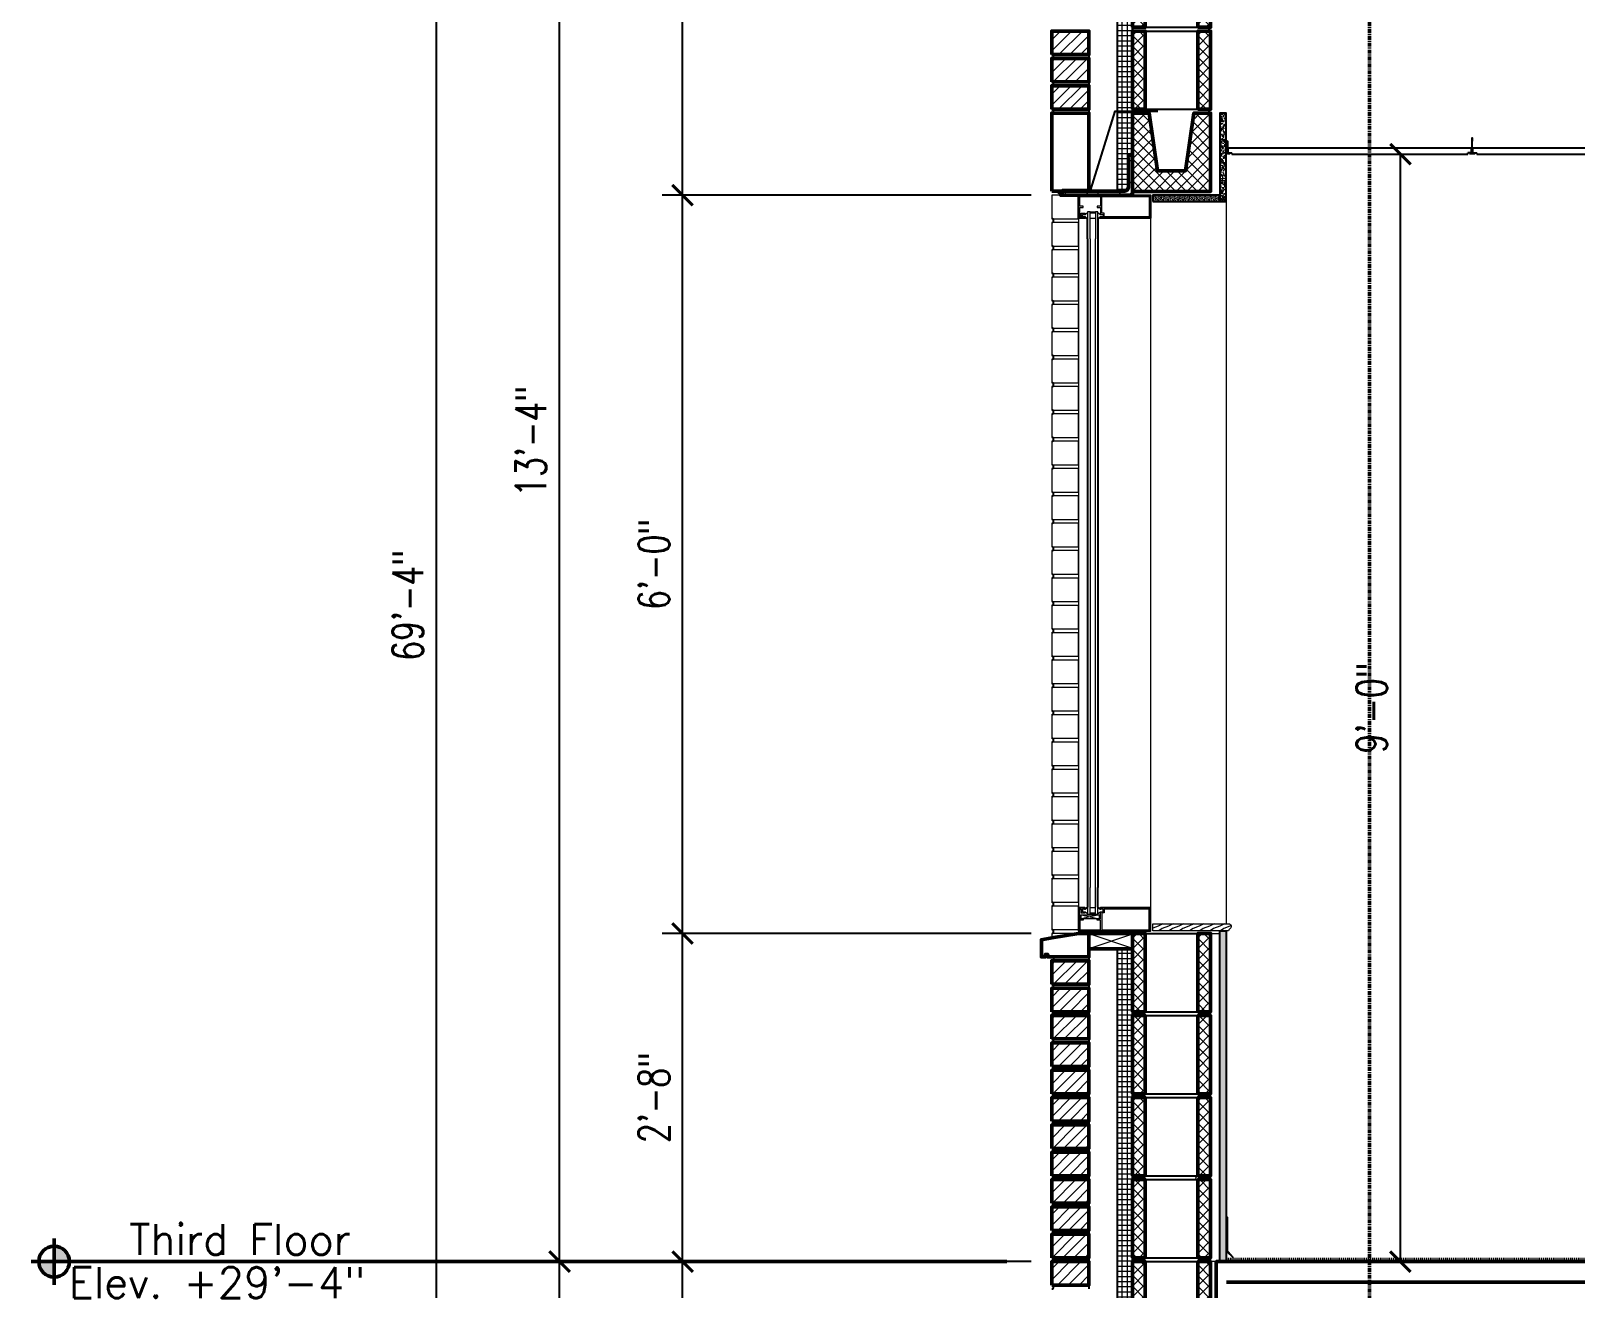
# Model space of a CAD drawing. Header units: inches. Extents: x 3850 to 5846, y -3 to 909.
# Drawn here: x 3861.6 to 4013.1, y 406.3 to 529 of the extents above; entities that cross this region are included whole.
import ezdxf

# ---------------------------------------------------------------- set-up
doc = ezdxf.new("R2010")
doc.units = ezdxf.units.IN
doc.header["$LTSCALE"] = 0.5
doc.header["$MEASUREMENT"] = 0
doc.linetypes.add('CENTER2', pattern=[1.125, 0.75, -0.125, 0.125, -0.125])
doc.linetypes.add('HIDDEN', pattern=[0.375, 0.25, -0.125])
doc.layers.get('0').update_dxf_attribs({"lineweight": 18})
doc.layers.get('Defpoints').update_dxf_attribs({"color": 140, "lineweight": 18})
for name, color, linetype, lineweight in [('A-Anno-Dims', 211, 'Continuous', 18), ('A-Detl-Fine', 90, 'Continuous', 18), ('A-Detl-Medm', 31, 'Continuous', 25), ('A-Detl-Patt', 190, 'Continuous', 18), ('A-Detl-Thin', 150, 'Continuous', 18), ('A-Detl-Wide', 213, 'Continuous', 50)]:
    doc.layers.add(name, color=color, linetype=linetype, lineweight=lineweight)
doc.styles.add('Arch-Dim', font='romans.shx', dxfattribs={"width": 0.75})
doc.styles.add('RomanS', font='romans.shx')
doc.dimstyles.new('Aec-Arch-I-96', dxfattribs={"dimscale": 96, "dimtxt": 0.09375, "dimasz": 0.0625, "dimexe": 0.0625, "dimexo": 0.0625, "dimgap": 0.03125, "dimtad": 1, "dimdec": 4, "dimzin": 3, "dimdsep": 46, "dimlunit": 4, "dimtxsty": 'Arch-Dim', "dimblk": 'ARCHTICK', "dimcen": 0.09375, "dimazin": 2, "dimtfac": 0.75, "dimtdec": 4, "dimtix": 1, "dimtmove": 2, "dimatfit": 2, "dimfxl": 1, "dimtolj": 1, "dimtzin": 0, "dimarcsym": 0})
pattern_1 = [(45, (0, 0.375), (-0.53033, 0.53033), []), (135, (0, 0.375), (-0.53033, -0.53033), [])]

# ---------------------------------------------------------------- blocks, each defined once
blk = doc.blocks.new('*U4')
at = {"layer": 'A-Detl-Patt'}
h = blk.add_hatch(dxfattribs=at)
h.set_pattern_fill('ANSI31', color=256, scale=6, style=0)
h.set_pattern_definition([(45, (0, 0.375), (-0.53033, 0.53033), [])])
h.paths.add_polyline_path([(0, 0.375), (3.625, 0.375), (3.625, 2.6667), (0, 2.6667)])
at = {"color": 0, "linetype": 'ByBlock'}
blk.add_lwpolyline([(0, 0.375), (3.625, 0.375), (3.625, 2.6667), (0, 2.6667)], close=True, dxfattribs=at)
at = {"layer": 'A-Detl-Medm'}
blk.add_line((3.625, 0.375), (3.625, 0), dxfattribs=at)
blk.add_arc((0, 0.1875), 0.1875, 270, 90, dxfattribs=at)
blk = doc.blocks.new('*U5')
at = {"layer": 'A-Detl-Patt'}
h = blk.add_hatch(dxfattribs=at)
h.set_pattern_fill('ANSI37', color=256, scale=6, style=0)
h.set_pattern_definition(pattern_1)
h.paths.add_polyline_path([(0, 0.375), (1.25, 0.375), (1.25, 8), (0, 8)])
h = blk.add_hatch(dxfattribs=at)
h.set_pattern_fill('ANSI37', color=256, scale=6, style=0)
h.set_pattern_definition(pattern_1)
h.paths.add_polyline_path([(6.375, 0.375), (7.625, 0.375), (7.625, 8), (6.375, 8)])
at = {"color": 0, "linetype": 'ByBlock'}
for points in [[(0, 0.375), (1.25, 0.375), (1.25, 8), (0, 8)], [(6.375, 0.375), (7.625, 0.375), (7.625, 8), (6.375, 8)]]:
    blk.add_lwpolyline(points, close=True, dxfattribs=at)
at = {"layer": 'A-Detl-Medm'}
for p, q in [((1.25, 8), (6.375, 8)), ((0, 0.375), (0, 0)), ((1.25, 0.375), (6.375, 0.375))]:
    blk.add_line(p, q, dxfattribs=at)
blk.add_arc((7.625, 0.1875), 0.1875, 90, 270, dxfattribs=at)
blk = doc.blocks.new('AecDtl_9650C2')
at = {"layer": 'A-Detl-Thin'}
blk.add_lwpolyline([(0.04, 0.59), (0.6, 0.02, 0.414214), (0.65, 0.02), (0.65, 0.02, 0.397145), (0.65, 0.07), (0.16, 0.62, -0.18372), (0.12, 0.7), (0.12, 3.88, 0.414214), (0, 4), (0, 0.68, 0.198912)], format="xyb", close=True, dxfattribs=at)
blk = doc.blocks.new('*U106')
at = {"layer": 'A-Detl-Thin'}
blk.add_lwpolyline([(0, 0.06), (0, 0), (0.92, 0), (1.3, 1.44), (4.7, 1.44), (5.08, 0), (6.92, 0), (7.3, 1.44), (10.7, 1.44), (11.08, 0), (12.92, 0), (13.3, 1.44), (16.7, 1.44), (17.08, 0), (18.92, 0), (19.3, 1.44), (22.7, 1.44), (23.08, 0), (24.92, 0), (25.3, 1.44), (28.7, 1.44), (29.08, 0), (30.92, 0), (31.3, 1.44), (34.7, 1.44), (35.08, 0), (35.95, 0), (35.95, 0.06), (35.12, 0.06), (34.75, 1.5), (31.25, 1.5), (30.88, 0.06), (29.12, 0.06), (28.75, 1.5), (25.25, 1.5), (24.88, 0.06), (23.12, 0.06), (22.75, 1.5), (19.25, 1.5), (18.88, 0.06), (17.12, 0.06), (16.75, 1.5), (13.25, 1.5), (12.88, 0.06), (11.12, 0.06), (10.75, 1.5), (7.25, 1.5), (6.88, 0.06), (5.12, 0.06), (4.75, 1.5), (1.25, 1.5), (0.88, 0.06), (0, 0.06)], close=True, dxfattribs=at)
at = {"layer": 'A-Detl-Wide'}
blk.add_lwpolyline([(0, 0.06), (0, 5.5), (35.95, 5.5)], dxfattribs=at)
blk = doc.blocks.new('AecDtl_8412LS2')
at = {"layer": 'A-Detl-Fine', "linetype": 'Continuous'}
for p, q in [((1.12, 2.25), (1.12, 4.25)), ((1.62, 4.25), (1.62, 2.25)), ((0.25, 1.56), (2, 1.19)), ((2, 1.56), (0.25, 1.19)), ((1.62, 2.25), (1.12, 2.25)), ((1.12, 1.75), (1.62, 1.75)), ((1.62, 1.62), (1.12, 1.62))]:
    blk.add_line(p, q, dxfattribs=at)
at = {"layer": 'A-Detl-Fine'}
for points in [[(0.25, 1.19), (0.12, 1.19), (0.12, 1.75), (0.12, 2.12), (0.25, 2.12)], [(0.25, 2.12), (0.25, 1.75), (0.63, 1.75), (0.63, 1.87)], [(0.63, 2.12), (0.38, 2.12), (0.38, 1.87), (0.63, 1.87), (0.88, 1.69)], [(1.87, 1.69), (2.12, 1.87), (2.38, 1.87), (2.38, 2.12), (2.12, 2.12)]]:
    blk.add_lwpolyline(points, dxfattribs=at)
at = {"layer": 'A-Detl-Fine', "linetype": 'Continuous'}
for points in [[(0.25, 1.19), (0.25, 1.56), (2, 1.56), (2, 1.19), (0.25, 1.19)], [(0.87, 2.31), (0.87, 1.62), (1.12, 1.62), (1.12, 2.25)], [(1.62, 2.25), (1.62, 1.62), (1.87, 1.62), (1.87, 2.31)], [(2, 1.19), (2.12, 1.19), (2.12, 1.87)], [(0.44, 1.19), (0.44, 1.06), (0.12, 1.06), (0.12, 0.12), (2.12, 0.12), (2.12, 1.06), (1.81, 1.06), (1.81, 1.19)]]:
    blk.add_lwpolyline(points, dxfattribs=at)
at = {"layer": 'A-Detl-Fine'}
blk.add_lwpolyline([(6.88, 0.12), (6.88, 2.12), (2.5, 2.12), (2.5, 1.75), (2.25, 1.75), (2.25, 0.12)], close=True, dxfattribs=at)
at = {"layer": 'A-Detl-Medm', "linetype": 'Continuous'}
blk.add_lwpolyline([(0.87, 4.25), (0.87, 2.31), (0.62, 2.12), (0.62, 2.25), (0, 2.25), (0, 0), (1, 0), (7, 0), (7, 0), (7, 2.25), (2.12, 2.25), (2.12, 2.12), (1.87, 2.31), (1.87, 4.25)], dxfattribs=at)
blk = doc.blocks.new('AecDtl_WoodMillwork_6228B')
at = {"layer": 'A-Detl-Patt'}
h = blk.add_hatch(dxfattribs=at)
h.set_pattern_fill('WOOD_1', color=256, style=0)
h.set_pattern_definition([(216.8699, (-11.1, -106.5), (2.9999999, 2.00000012), [0.5, -4.5]), (206.5651, (-10.5, -106.8), (-0.9999992, -1.0000013), [1.118034, -1.118034]), (198.4349, (-10.5, -107.3), (-2.0000004, -0.9999984), [0.632456, -2.529822])])
h.paths.add_polyline_path([(0, 0.6875), (5.25, 0.6875, -0.72075922), (5.4, 0.2375), (5.35, 0.2, 0.23606798), (5.25, 0), (0, 0), (-2.13, 0), (-2.13, 0.6875)], flags=0)
at = {"layer": 'A-Detl-Thin'}
blk.add_lwpolyline([(0, 0.6875), (5.25, 0.6875, -0.72075922), (5.4, 0.2375), (5.35, 0.2, 0.23606798), (5.25, 0), (0, 0), (-2.13, 0), (-2.13, 0.6875), (0, 0.6875)], format="xyb", close=True, dxfattribs=at)
blk = doc.blocks.new('*U16')
at = {"color": 0, "linetype": 'ByBlock'}
blk.add_lwpolyline([(3.62, 2.67), (3.62, 0.38), (0, 0.38), (-0.38, 0.38), (-0.38, 0.63), (-0.62, 0.63), (-0.62, 0.38), (-1, 0.38), (-1, 2.06), (0, 2.23), (2.62, 2.67), (3.62, 2.67)], close=True, dxfattribs=at)
at = {"layer": 'A-Detl-Medm', "extrusion": (0, 0, -1)}
blk.add_lwpolyline([(0, 0, -1), (0, 0.38)], format="xyb", dxfattribs=at)
blk.add_lwpolyline([(-3.62, 0.38), (-3.62, 0)], dxfattribs=at)
blk = doc.blocks.new('*U19')
at = {"color": 0, "linetype": 'ByBlock'}
blk.add_lwpolyline([(0, 2.6667), (0, 0.375), (2.625, 0.375), (2.625, 2.6667), (0, 2.6667)], close=True, dxfattribs=at)
at = {"layer": 'A-Detl-Medm'}
blk.add_lwpolyline([(0, 0, 1), (0, 0.375)], format="xyb", dxfattribs=at)
blk = doc.blocks.new('*U18')
at = {"color": 0, "linetype": 'ByBlock'}
blk.add_lwpolyline([(0, 2.6667), (0, 0.375), (2.625, 0.375), (2.625, 2.6667), (0, 2.6667)], close=True, dxfattribs=at)
at = {"layer": 'A-Detl-Medm'}
blk.add_lwpolyline([(0, 0, 1), (0, 0.375)], format="xyb", dxfattribs=at)
blk = doc.blocks.new('*U49')
at = {"color": 0, "linetype": 'ByBlock'}
blk.add_lwpolyline([(0, 2.6667), (0, 0.375), (2.625, 0.375), (2.625, 2.6667), (0, 2.6667)], close=True, dxfattribs=at)
at = {"layer": 'A-Detl-Medm'}
blk.add_lwpolyline([(0, 0, 1), (0, 0.375)], format="xyb", dxfattribs=at)
blk = doc.blocks.new('*U48')
at = {"color": 0, "linetype": 'ByBlock'}
blk.add_lwpolyline([(0, 2.6667), (0, 0.375), (2.625, 0.375), (2.625, 2.6667), (0, 2.6667)], close=True, dxfattribs=at)
at = {"layer": 'A-Detl-Medm'}
blk.add_lwpolyline([(0, 0, 1), (0, 0.375)], format="xyb", dxfattribs=at)
blk = doc.blocks.new('*U47')
at = {"color": 0, "linetype": 'ByBlock'}
blk.add_lwpolyline([(0, 2.6667), (0, 0.375), (2.625, 0.375), (2.625, 2.6667), (0, 2.6667)], close=True, dxfattribs=at)
at = {"layer": 'A-Detl-Medm'}
blk.add_lwpolyline([(0, 0, 1), (0, 0.375)], format="xyb", dxfattribs=at)
blk = doc.blocks.new('*U46')
at = {"color": 0, "linetype": 'ByBlock'}
blk.add_lwpolyline([(0, 2.6667), (0, 0.375), (2.625, 0.375), (2.625, 2.6667), (0, 2.6667)], close=True, dxfattribs=at)
at = {"layer": 'A-Detl-Medm'}
blk.add_lwpolyline([(0, 0, 1), (0, 0.375)], format="xyb", dxfattribs=at)
blk = doc.blocks.new('*U45')
at = {"color": 0, "linetype": 'ByBlock'}
blk.add_lwpolyline([(0, 2.6667), (0, 0.375), (2.625, 0.375), (2.625, 2.6667), (0, 2.6667)], close=True, dxfattribs=at)
at = {"layer": 'A-Detl-Medm'}
blk.add_lwpolyline([(0, 0, 1), (0, 0.375)], format="xyb", dxfattribs=at)
blk = doc.blocks.new('*U44')
at = {"color": 0, "linetype": 'ByBlock'}
blk.add_lwpolyline([(0, 2.6667), (0, 0.375), (2.625, 0.375), (2.625, 2.6667), (0, 2.6667)], close=True, dxfattribs=at)
at = {"layer": 'A-Detl-Medm'}
blk.add_lwpolyline([(0, 0, 1), (0, 0.375)], format="xyb", dxfattribs=at)
blk = doc.blocks.new('*U43')
at = {"color": 0, "linetype": 'ByBlock'}
blk.add_lwpolyline([(0, 2.6667), (0, 0.375), (2.625, 0.375), (2.625, 2.6667), (0, 2.6667)], close=True, dxfattribs=at)
at = {"layer": 'A-Detl-Medm'}
blk.add_lwpolyline([(0, 0, 1), (0, 0.375)], format="xyb", dxfattribs=at)
blk = doc.blocks.new('*U42')
at = {"color": 0, "linetype": 'ByBlock'}
blk.add_lwpolyline([(0, 2.6667), (0, 0.375), (2.625, 0.375), (2.625, 2.6667), (0, 2.6667)], close=True, dxfattribs=at)
at = {"layer": 'A-Detl-Medm'}
blk.add_lwpolyline([(0, 0, 1), (0, 0.375)], format="xyb", dxfattribs=at)
blk = doc.blocks.new('*U41')
at = {"color": 0, "linetype": 'ByBlock'}
blk.add_lwpolyline([(0, 2.6667), (0, 0.375), (2.625, 0.375), (2.625, 2.6667), (0, 2.6667)], close=True, dxfattribs=at)
at = {"layer": 'A-Detl-Medm'}
blk.add_lwpolyline([(0, 0, 1), (0, 0.375)], format="xyb", dxfattribs=at)
blk = doc.blocks.new('*U56')
at = {"color": 0, "linetype": 'ByBlock'}
blk.add_lwpolyline([(0, 0), (1.5, 0), (1.5, 4.25), (0, 4.25), (0, 0)], close=True, dxfattribs=at)
at = {"layer": 'A-Detl-Thin'}
for points in [[(0, 0), (1.42, 4.25)], [(0.08, 4.25), (1.5, 0)]]:
    blk.add_lwpolyline(points, dxfattribs=at)
blk = doc.blocks.new('AecDtl_8412HH2')
at = {"layer": 'A-Detl-Fine', "linetype": 'Continuous'}
for p, q in [((1.13, -1.62), (1.63, -1.62)), ((1.63, -1.75), (1.13, -1.75)), ((1.13, -4.25), (1.13, -2.25)), ((1.13, -2.25), (1.63, -2.25)), ((1.63, -2.25), (1.63, -4.25))]:
    blk.add_line(p, q, dxfattribs=at)
for points in [[(0.25, -2.12), (0.12, -2.12), (0.12, -1.75), (0.12, -1.19), (0.44, -1.19), (0.44, -1.06), (0.12, -1.06), (0.12, -0.12), (2.12, -0.12), (2.12, -1.06), (1.81, -1.06), (1.81, -1.19), (2.12, -1.19), (2.12, -1.88)], [(1.13, -2.25), (1.13, -1.62), (0.88, -1.62), (0.88, -2.31)], [(1.88, -2.31), (1.88, -1.62), (1.63, -1.62), (1.63, -2.25)]]:
    blk.add_lwpolyline(points, dxfattribs=at)
at = {"layer": 'A-Detl-Fine'}
blk.add_lwpolyline([(6.88, -0.12), (6.88, -2.12), (2.5, -2.12), (2.5, -1.75), (2.25, -1.75), (2.25, -0.12)], close=True, dxfattribs=at)
for points in [[(0.25, -2.12), (0.25, -1.75), (0.63, -1.75), (0.63, -1.88)], [(0.63, -2.12), (0.38, -2.12), (0.38, -1.88), (0.63, -1.88), (0.88, -1.69)], [(1.88, -1.69), (2.12, -1.88), (2.38, -1.88), (2.38, -2.12), (2.12, -2.12)]]:
    blk.add_lwpolyline(points, dxfattribs=at)
at = {"layer": 'A-Detl-Medm', "linetype": 'Continuous'}
blk.add_lwpolyline([(0.88, -4.25), (0.88, -2.31), (0.63, -2.12), (0.63, -2.25), (0, -2.25), (0, 0), (0.7, 0), (7, 0), (7, 0), (7, -2.25), (2.13, -2.25), (2.13, -2.12), (1.88, -2.31), (1.88, -4.25)], dxfattribs=at)
blk = doc.blocks.new('*U13')
at = {"layer": 'A-Detl-Patt'}
h = blk.add_hatch(dxfattribs=at)
h.set_pattern_fill('ANSI37', color=256, scale=6, style=0)
h.paths.add_polyline_path([(0, 0.375), (7.625, 0.375), (7.625, 8), (6, 8), (5.1875, 2.375), (2.4375, 2.375), (1.625, 8), (0, 8)])
at = {"layer": 'A-Detl-Wide'}
blk.add_lwpolyline([(0, 0.375), (7.625, 0.375), (7.625, 8), (6, 8), (5.1875, 2.375), (2.4375, 2.375), (1.625, 8), (0, 8)], close=True, dxfattribs=at)
blk = doc.blocks.new('*U14')
at = {"layer": 'A-Detl-Patt'}
h = blk.add_hatch(dxfattribs=at)
h.set_pattern_fill('ANSI32', color=256, scale=6, style=0)
edge = h.paths.add_edge_path()
edge.add_line((0, 0), (4, 0))
edge.add_arc((3.625, 0), 0.375, -90, 0, ccw=False)
edge.add_line((3.625, -0.375), (0.875, -0.375))
edge.add_arc((0.875, -0.875), 0.5, 90, 180)
edge.add_line((0.375, -0.875), (0.375, -6.625))
edge.add_arc((0, -6.625), 0.375, -90, 0, ccw=False)
edge.add_line((0, -7), (0, 0))
at = {"color": 0, "linetype": 'ByBlock'}
blk.add_lwpolyline([(0, 0), (4, 0), (4, 0, -0.4142136), (3.625, -0.375), (0.875, -0.375, 0.4142136), (0.375, -0.875), (0.375, -6.625, -0.4142136), (0, -7), (0, -7)], format="xyb", close=True, dxfattribs=at)
blk = doc.blocks.new('*U15')
at = {"color": 0, "linetype": 'ByBlock'}
blk.add_lwpolyline([(0, 0.375), (3.625, 0.375), (3.625, 8), (0, 8)], close=True, dxfattribs=at)
blk = doc.blocks.new('*U27')
at = {"color": 0, "linetype": 'ByBlock'}
blk.add_lwpolyline([(0, 2.6667), (0, 0.375), (2.625, 0.375), (2.625, 2.6667), (0, 2.6667)], close=True, dxfattribs=at)
at = {"layer": 'A-Detl-Medm'}
blk.add_lwpolyline([(0, 0, 1), (0, 0.375)], format="xyb", dxfattribs=at)
blk = doc.blocks.new('*U35')
at = {"color": 0, "linetype": 'ByBlock'}
blk.add_lwpolyline([(0, 2.6667), (0, 0.375), (2.625, 0.375), (2.625, 2.6667), (0, 2.6667)], close=True, dxfattribs=at)
at = {"layer": 'A-Detl-Medm'}
blk.add_lwpolyline([(0, 0, 1), (0, 0.375)], format="xyb", dxfattribs=at)
blk = doc.blocks.new('*U34')
at = {"color": 0, "linetype": 'ByBlock'}
blk.add_lwpolyline([(0, 2.6667), (0, 0.375), (2.625, 0.375), (2.625, 2.6667), (0, 2.6667)], close=True, dxfattribs=at)
at = {"layer": 'A-Detl-Medm'}
blk.add_lwpolyline([(0, 0, 1), (0, 0.375)], format="xyb", dxfattribs=at)
blk = doc.blocks.new('*U33')
at = {"color": 0, "linetype": 'ByBlock'}
blk.add_lwpolyline([(0, 2.6667), (0, 0.375), (2.625, 0.375), (2.625, 2.6667), (0, 2.6667)], close=True, dxfattribs=at)
at = {"layer": 'A-Detl-Medm'}
blk.add_lwpolyline([(0, 0, 1), (0, 0.375)], format="xyb", dxfattribs=at)
blk = doc.blocks.new('*U32')
at = {"color": 0, "linetype": 'ByBlock'}
blk.add_lwpolyline([(0, 2.6667), (0, 0.375), (2.625, 0.375), (2.625, 2.6667), (0, 2.6667)], close=True, dxfattribs=at)
at = {"layer": 'A-Detl-Medm'}
blk.add_lwpolyline([(0, 0, 1), (0, 0.375)], format="xyb", dxfattribs=at)
blk = doc.blocks.new('*U31')
at = {"color": 0, "linetype": 'ByBlock'}
blk.add_lwpolyline([(0, 2.6667), (0, 0.375), (2.625, 0.375), (2.625, 2.6667), (0, 2.6667)], close=True, dxfattribs=at)
at = {"layer": 'A-Detl-Medm'}
blk.add_lwpolyline([(0, 0, 1), (0, 0.375)], format="xyb", dxfattribs=at)
blk = doc.blocks.new('*U30')
at = {"color": 0, "linetype": 'ByBlock'}
blk.add_lwpolyline([(0, 2.6667), (0, 0.375), (2.625, 0.375), (2.625, 2.6667), (0, 2.6667)], close=True, dxfattribs=at)
at = {"layer": 'A-Detl-Medm'}
blk.add_lwpolyline([(0, 0, 1), (0, 0.375)], format="xyb", dxfattribs=at)
blk = doc.blocks.new('*U29')
at = {"color": 0, "linetype": 'ByBlock'}
blk.add_lwpolyline([(0, 2.6667), (0, 0.375), (2.625, 0.375), (2.625, 2.6667), (0, 2.6667)], close=True, dxfattribs=at)
at = {"layer": 'A-Detl-Medm'}
blk.add_lwpolyline([(0, 0, 1), (0, 0.375)], format="xyb", dxfattribs=at)
blk = doc.blocks.new('*U28')
at = {"color": 0, "linetype": 'ByBlock'}
blk.add_lwpolyline([(0, 2.6667), (0, 0.375), (2.625, 0.375), (2.625, 2.6667), (0, 2.6667)], close=True, dxfattribs=at)
at = {"layer": 'A-Detl-Medm'}
blk.add_lwpolyline([(0, 0, 1), (0, 0.375)], format="xyb", dxfattribs=at)
blk = doc.blocks.new('Anno_Elevation_Label_1')
at = {"linetype": 'ByBlock'}
h = blk.add_hatch(color=0, dxfattribs=at)
h.paths.add_polyline_path([(-0.7799, 0.0469), (-0.7799, 0), (-0.733, 0, 0.414214)])
h.paths.add_polyline_path([(-0.7799, 0), (-0.8268, 0, 0.414214), (-0.7799, -0.0469)])
at = {"color": 0, "linetype": 'ByBlock'}
for p, q in [((-0.7799, -0.0703), (-0.7799, 0.0703)), ((-0.8502, 0), (0, 0))]:
    blk.add_line(p, q, dxfattribs=at)
blk.add_circle((-0.7799, 0), 0.0469, dxfattribs=at)
at = {"color": 0, "linetype": 'ByBlock', "style": 'RomanS'}
for tag, p in [('LABEL', (-0.7308, 0.0207)), ('ELEVATION', (-0.7308, -0.111))]:
    blk.add_attdef(tag, p, '', height=0.0938, dxfattribs=at)
blk = doc.blocks.new('_ArchTick')
at = {"color": 0, "linetype": 'ByBlock', "const_width": 0.15}
blk.add_lwpolyline([(-0.5, -0.5), (0.5, 0.5)], dxfattribs=at)
blk = doc.blocks.new('*D83')
at = {"layer": 'A-Anno-Dims', "color": 0, "lineweight": -2, "transparency": 16777216}
for p, q in [((3959.12, 409), (3923.12, 409)), ((3925.12, 353), (3925.12, 409)), ((3959.12, 353), (3923.12, 353))]:
    blk.add_line(p, q, dxfattribs=at)
at = {"layer": 'Defpoints', "color": 0, "transparency": 16777216}
for p in [(3925.12, 409), (3961.12, 409), (3961.12, 353)]:
    blk.add_point(p, dxfattribs=at)
at = {"layer": 'A-Anno-Dims', "color": 0, "lineweight": -2, "transparency": 16777216, "xscale": 2, "yscale": 2, "zscale": 2}
for p, rotation in [((3925.12, 409), 90), ((3925.12, 353), 270)]:
    blk.add_blockref('_ArchTick', p, dxfattribs=dict(at, rotation=rotation))
at = {"layer": 'A-Anno-Dims', "color": 0, "transparency": 16777216, "insert": (3922.33, 381), "char_height": 3, "attachment_point": 5, "rotation": 90, "style": 'Arch-Dim'}
blk.add_mtext('\\A1;4\'-8"', dxfattribs=at)
blk = doc.blocks.new('*D84')
at = {"layer": 'A-Anno-Dims', "color": 0, "lineweight": -2, "transparency": 16777216}
for p, q in [((3959.12, 441), (3923.12, 441)), ((3925.12, 409), (3925.12, 441)), ((3959.12, 409), (3923.12, 409))]:
    blk.add_line(p, q, dxfattribs=at)
at = {"layer": 'Defpoints', "color": 0, "transparency": 16777216}
for p in [(3925.12, 441), (3961.12, 441), (3961.12, 409)]:
    blk.add_point(p, dxfattribs=at)
at = {"layer": 'A-Anno-Dims', "color": 0, "lineweight": -2, "transparency": 16777216, "xscale": 2, "yscale": 2, "zscale": 2}
for p, rotation in [((3925.12, 441), 90), ((3925.12, 409), 270)]:
    blk.add_blockref('_ArchTick', p, dxfattribs=dict(at, rotation=rotation))
at = {"layer": 'A-Anno-Dims', "color": 0, "transparency": 16777216, "insert": (3922.33, 425), "char_height": 3, "attachment_point": 5, "rotation": 90, "style": 'Arch-Dim'}
blk.add_mtext('\\A1;2\'-8"', dxfattribs=at)
blk = doc.blocks.new('*D85')
at = {"layer": 'A-Anno-Dims', "color": 0, "lineweight": -2, "transparency": 16777216}
for p, q in [((3959.12, 513), (3923.12, 513)), ((3925.12, 441), (3925.12, 513)), ((3959.12, 441), (3923.12, 441))]:
    blk.add_line(p, q, dxfattribs=at)
at = {"layer": 'Defpoints', "color": 0, "transparency": 16777216}
for p in [(3925.12, 513), (3961.12, 513), (3961.12, 441)]:
    blk.add_point(p, dxfattribs=at)
at = {"layer": 'A-Anno-Dims', "color": 0, "lineweight": -2, "transparency": 16777216, "xscale": 2, "yscale": 2, "zscale": 2}
for p, rotation in [((3925.12, 513), 90), ((3925.12, 441), 270)]:
    blk.add_blockref('_ArchTick', p, dxfattribs=dict(at, rotation=rotation))
at = {"layer": 'A-Anno-Dims', "color": 0, "transparency": 16777216, "insert": (3922.33, 477), "char_height": 3, "attachment_point": 5, "rotation": 90, "style": 'Arch-Dim'}
blk.add_mtext('\\A1;6\'-0"', dxfattribs=at)
blk = doc.blocks.new('*D86')
at = {"layer": 'A-Anno-Dims', "color": 0, "lineweight": -2, "transparency": 16777216}
for p, q in [((3959.12, 569), (3923.12, 569)), ((3925.12, 513), (3925.12, 569)), ((3959.12, 513), (3923.12, 513))]:
    blk.add_line(p, q, dxfattribs=at)
at = {"layer": 'Defpoints', "color": 0, "transparency": 16777216}
for p in [(3925.12, 569), (3961.12, 569), (3961.12, 513)]:
    blk.add_point(p, dxfattribs=at)
at = {"layer": 'A-Anno-Dims', "color": 0, "lineweight": -2, "transparency": 16777216, "xscale": 2, "yscale": 2, "zscale": 2}
for p, rotation in [((3925.12, 569), 90), ((3925.12, 513), 270)]:
    blk.add_blockref('_ArchTick', p, dxfattribs=dict(at, rotation=rotation))
at = {"layer": 'A-Anno-Dims', "color": 0, "transparency": 16777216, "insert": (3922.33, 541), "char_height": 3, "attachment_point": 5, "rotation": 90, "style": 'Arch-Dim'}
blk.add_mtext('\\A1;4\'-8"', dxfattribs=at)
blk = doc.blocks.new('*D94')
at = {"layer": 'A-Anno-Dims', "color": 0, "lineweight": -2, "transparency": 16777216}
for p, q in [((3959.12, 409), (3911.12, 409)), ((3913.12, 249), (3913.12, 409)), ((3959.12, 249), (3911.12, 249))]:
    blk.add_line(p, q, dxfattribs=at)
at = {"layer": 'Defpoints', "color": 0, "transparency": 16777216}
for p in [(3913.12, 409), (3961.12, 409), (3961.12, 249)]:
    blk.add_point(p, dxfattribs=at)
at = {"layer": 'A-Anno-Dims', "color": 0, "lineweight": -2, "transparency": 16777216, "xscale": 2, "yscale": 2, "zscale": 2}
for p, rotation in [((3913.12, 409), 90), ((3913.12, 249), 270)]:
    blk.add_blockref('_ArchTick', p, dxfattribs=dict(at, rotation=rotation))
at = {"layer": 'A-Anno-Dims', "color": 0, "transparency": 16777216, "insert": (3910.33, 329), "char_height": 3, "attachment_point": 5, "rotation": 90, "style": 'Arch-Dim'}
blk.add_mtext('\\A1;13\'-4"', dxfattribs=at)
blk = doc.blocks.new('*D95')
at = {"layer": 'A-Anno-Dims', "color": 0, "lineweight": -2, "transparency": 16777216}
for p, q in [((3959.12, 569), (3911.12, 569)), ((3913.12, 409), (3913.12, 569)), ((3959.12, 409), (3911.12, 409))]:
    blk.add_line(p, q, dxfattribs=at)
at = {"layer": 'Defpoints', "color": 0, "transparency": 16777216}
for p in [(3913.12, 569), (3961.12, 569), (3961.12, 409)]:
    blk.add_point(p, dxfattribs=at)
at = {"layer": 'A-Anno-Dims', "color": 0, "lineweight": -2, "transparency": 16777216, "xscale": 2, "yscale": 2, "zscale": 2}
for p, rotation in [((3913.12, 569), 90), ((3913.12, 409), 270)]:
    blk.add_blockref('_ArchTick', p, dxfattribs=dict(at, rotation=rotation))
at = {"layer": 'A-Anno-Dims', "color": 0, "transparency": 16777216, "insert": (3910.33, 489), "char_height": 3, "attachment_point": 5, "rotation": 90, "style": 'Arch-Dim'}
blk.add_mtext('\\A1;13\'-4"', dxfattribs=at)
blk = doc.blocks.new('*D98')
at = {"layer": 'A-Anno-Dims', "color": 0, "lineweight": -2, "transparency": 16777216}
for p, q in [((3959.12, 889), (3899.12, 889)), ((3901.12, 57), (3901.12, 889)), ((3959.12, 57), (3899.12, 57))]:
    blk.add_line(p, q, dxfattribs=at)
at = {"layer": 'Defpoints', "color": 0, "transparency": 16777216}
for p in [(3901.12, 889), (3961.12, 889), (3961.12, 57)]:
    blk.add_point(p, dxfattribs=at)
at = {"layer": 'A-Anno-Dims', "color": 0, "lineweight": -2, "transparency": 16777216, "xscale": 2, "yscale": 2, "zscale": 2}
for p, rotation in [((3901.12, 889), 90), ((3901.12, 57), 270)]:
    blk.add_blockref('_ArchTick', p, dxfattribs=dict(at, rotation=rotation))
at = {"layer": 'A-Anno-Dims', "color": 0, "transparency": 16777216, "insert": (3898.33, 473), "char_height": 3, "attachment_point": 5, "rotation": 90, "style": 'Arch-Dim'}
blk.add_mtext('\\A1;69\'-4"', dxfattribs=at)
blk = doc.blocks.new('*D101')
at = {"layer": 'A-Anno-Dims', "color": 0, "lineweight": -2, "transparency": 16777216}
blk.add_line((3995.12, 409), (3995.12, 517), dxfattribs=at)
at = {"layer": 'Defpoints', "color": 0, "transparency": 16777216}
for p in [(3995.12, 517), (3995.12, 517), (3995.12, 409)]:
    blk.add_point(p, dxfattribs=at)
at = {"layer": 'A-Anno-Dims', "color": 0, "lineweight": -2, "transparency": 16777216, "xscale": 2, "yscale": 2, "zscale": 2}
for p, rotation in [((3995.12, 517), 90), ((3995.12, 409), 270)]:
    blk.add_blockref('_ArchTick', p, dxfattribs=dict(at, rotation=rotation))
at = {"layer": 'A-Anno-Dims', "color": 0, "transparency": 16777216, "insert": (3992.33, 463), "char_height": 3, "attachment_point": 5, "rotation": 90, "style": 'Arch-Dim'}
blk.add_mtext('\\A1;9\'-0"', dxfattribs=at)
blk = doc.blocks.new('*U105')
at = {"color": 0, "linetype": 'ByBlock'}
blk.add_lwpolyline([(-6.1225, -0.1875, 0.0625, 0.0625, 1), (-6.2475, -0.1875, 0.0625, 0.0625, 1), (-6.1225, -0.1875, 0, 0, 0), (6.1225, -0.1875, 0.0625, 0.0625, 1), (6.2475, -0.1875, 0.0625, 0.0625, 1), (6.1225, -0.1875, 0, 0, 0)], format="xyseb", dxfattribs=at)

msp = doc.modelspace()

# ---------------------------------------------------------------- hatches: boundary and pattern name
at = {"layer": 'A-Detl-Patt'}
h = msp.add_hatch(dxfattribs=at)
h.set_pattern_fill('ANSI37', color=256, scale=4, angle=135, style=0)
h.set_pattern_definition([(180, (3968.9949, 513.5643), (-1e-16, -0.5), []), (270, (3968.9949, 513.5643), (0.5, -1e-16), [])])
h.paths.add_polyline_path([(3967.49491, 599.49998), (3967.49491, 513.56428), (3968.51022, 513.56428, 0.170404096), (3968.61991, 513.87678), (3968.61991, 516.62678, -0.414213562), (3968.99491, 517.00178), (3968.99491, 599.49998)], flags=0)
h = msp.add_hatch(dxfattribs=at)
h.set_pattern_fill('GENERAL_TEXTURE', color=256, scale=0.5, angle=90, style=0, pattern_type=2)
h.set_pattern_definition([(90, (3978.1149, 512.3964), (-0.5, 0.005), [0.005, -0.5]), (100, (3978.1049, 512.5564), (-0.493272, -0.0819), [0.005, -0.5]), (110, (3977.9949, 512.4664), (-0.471556, -0.166312), [0.005, -0.5]), (120, (3977.9149, 512.5764), (-0.435513, -0.24567), [0.005, -0.5]), (130, (3977.8849, 512.4464), (-0.386236, -0.317564), [0.005, -0.5]), (140, (3977.7649, 512.4864), (-0.325224, -0.379808), [0.005, -0.5]), (150, (3977.6749, 512.4164), (-0.25433, -0.430513), [0.005, -0.5]), (160, (3977.6849, 512.5764), (-0.17571, -0.468136), [0.005, -0.5]), (170, (3977.6649, 512.6964), (-0.091748, -0.491536), [0.005, -0.5]), (180, (3977.7849, 512.7564), (-0.005, -0.5), [0.005, -0.5]), (190, (3977.7949, 512.8564), (0.0819, -0.493272), [0.005, -0.5]), (200, (3977.9749, 512.8564), (0.166312, -0.471556), [0.005, -0.5]), (210, (3978.0349, 512.7664), (0.24567, -0.435513), [0.005, -0.5]), (220, (3978.0049, 512.6264), (0.317564, -0.386236), [0.005, -0.5]), (230, (3977.9149, 512.7164), (0.379808, -0.325224), [0.005, -0.5]), (240, (3977.8249, 512.6264), (0.430513, -0.25433), [0.005, -0.5]), (250, (3978.1049, 512.8364), (0.468136, -0.17571), [0.005, -0.5])])
h.paths.add_polyline_path([(3977.56241, 512.37638), (3977.56241, 520.99998), (3978.06241, 520.99998), (3978.06241, 512.37638)], flags=0)
h = msp.add_hatch(dxfattribs=at)
h.set_pattern_fill('GENERAL_STIPPLE', color=256, scale=0.5, style=0)
h.set_pattern_definition([(0, (3971.0149, 513.0114), (0, 0.5), [0, -0.5]), (0, (3971.1749, 513.0214), (0, 0.5), [0, -0.5]), (0, (3971.0849, 513.1314), (0, 0.5), [0, -0.5]), (0, (3971.1949, 513.2114), (0, 0.5), [0, -0.5]), (0, (3971.0649, 513.2414), (0, 0.5), [0, -0.5]), (0, (3971.1049, 513.3614), (0, 0.5), [0, -0.5]), (0, (3971.0349, 513.4514), (0, 0.5), [0, -0.5]), (0, (3971.1949, 513.4414), (0, 0.5), [0, -0.5]), (0, (3971.3149, 513.4614), (0, 0.5), [0, -0.5]), (0, (3971.3749, 513.3414), (0, 0.5), [0, -0.5]), (0, (3971.4749, 513.3314), (0, 0.5), [0, -0.5]), (0, (3971.4749, 513.1514), (0, 0.5), [0, -0.5]), (0, (3971.3849, 513.0914), (0, 0.5), [0, -0.5]), (0, (3971.2449, 513.1214), (0, 0.5), [0, -0.5]), (0, (3971.3349, 513.2114), (0, 0.5), [0, -0.5]), (0, (3971.2449, 513.3014), (0, 0.5), [0, -0.5]), (0, (3971.4549, 513.0214), (0, 0.5), [0, -0.5])])
h.paths.add_polyline_path([(3970.99491, 512.37638), (3977.49991, 512.37638), (3977.49991, 513.00138), (3970.99491, 513.00138)])
h = msp.add_hatch(dxfattribs=at)
h.set_pattern_fill('GENERAL_STIPPLE', color=256, scale=0.5, angle=90, style=0)
h.set_pattern_definition([(90, (3977.4899, 409.02), (-0.5, 0), [0, -0.5]), (90, (3977.4799, 409.18), (-0.5, 0), [0, -0.5]), (90, (3977.3699, 409.09), (-0.5, 0), [0, -0.5]), (90, (3977.2899, 409.2), (-0.5, 0), [0, -0.5]), (90, (3977.2599, 409.07), (-0.5, 0), [0, -0.5]), (90, (3977.1399, 409.11), (-0.5, 0), [0, -0.5]), (90, (3977.0499, 409.04), (-0.5, 0), [0, -0.5]), (90, (3977.0599, 409.2), (-0.5, 0), [0, -0.5]), (90, (3977.0399, 409.32), (-0.5, 0), [0, -0.5]), (90, (3977.1599, 409.38), (-0.5, 0), [0, -0.5]), (90, (3977.1699, 409.48), (-0.5, 0), [0, -0.5]), (90, (3977.3499, 409.48), (-0.5, 0), [0, -0.5]), (90, (3977.4099, 409.39), (-0.5, 0), [0, -0.5]), (90, (3977.3799, 409.25), (-0.5, 0), [0, -0.5]), (90, (3977.2899, 409.34), (-0.5, 0), [0, -0.5]), (90, (3977.1999, 409.25), (-0.5, 0), [0, -0.5]), (90, (3977.4799, 409.46), (-0.5, 0), [0, -0.5])])
h.paths.add_polyline_path([(3978.12491, 408.99998), (3978.12491, 441.25038), (3977.49991, 441.25038), (3977.49991, 408.99998)], flags=0)
h = msp.add_hatch(dxfattribs=at)
h.set_pattern_fill('ANSI37', color=256, scale=4, angle=135, style=0)
h.set_pattern_definition([(180, (3968.9949, 353.5643), (-1e-16, -0.5), []), (270, (3968.9949, 353.5643), (0.5, -1e-16), [])])
h.paths.add_polyline_path([(3967.49491, 439.49998), (3967.49491, 353.56428), (3968.51022, 353.56428, 0.170404096), (3968.61991, 353.87678), (3968.61991, 356.62678, -0.414213562), (3968.99491, 357.00178), (3968.99491, 439.49998)], flags=0)
at = {"layer": 'A-Detl-Thin'}
h = msp.add_hatch(dxfattribs=at)
h.set_pattern_fill('LINE', color=256, scale=1.5, angle=90, style=0)
h.set_pattern_definition([(90, (3978.16991, 408.99998), (-0.1875, 1e-17), [])])
h.paths.add_polyline_path([(3978.16991, 409.37498), (3978.16991, 408.99998), (4013.11991, 408.99998), (4013.11991, 409.37498)], flags=0)

# ---------------------------------------------------------------- linework, layer by layer
for p, q in [((3978.12491, 512.37638), (3978.12491, 441.93788)), ((3963.74491, 510.75138), (3963.74491, 443.50038)), ((3970.74491, 510.75138), (3970.74491, 443.50038))]:
    msp.add_line(p, q)
at = {"layer": 'A-Detl-Fine'}
for p, q in [((3964.87082, 508.75138), (3964.869, 445.50038)), ((3965.37082, 508.75138), (3965.369, 445.50038))]:
    msp.add_line(p, q, dxfattribs=at)
at = {"layer": 'A-Detl-Fine', "linetype": 'HIDDEN', "extrusion": (0, 0, -1)}
msp.add_lwpolyline([(-3976.64581, 408.99998), (-3976.64581, 440.99998)], dxfattribs=at)
at = {"layer": 'A-Detl-Medm'}
for p, q in [((3978.31241, 517.12798), (3978.31241, 517.62498)), ((3978.31241, 517.62498), (4002.06241, 517.62498)), ((3978.31241, 517.12798), (3978.68741, 517.12798)), ((3978.68741, 516.99998), (3978.68741, 517.12798)), ((3978.68741, 516.99998), (4001.68741, 516.99998)), ((4002.06241, 517.12798), (4001.68741, 517.12798)), ((4001.68741, 516.99998), (4001.68741, 517.12798)), ((4001.87491, 517.06248), (4002.37491, 517.06248)), ((4002.06241, 517.12798), (4002.06241, 517.62498)), ((4002.18741, 517.62498), (4013.11991, 517.62498)), ((4002.18741, 517.12798), (4002.18741, 517.62498)), ((4002.18741, 517.12798), (4002.56241, 517.12798)), ((4002.56241, 516.99998), (4002.56241, 517.12798)), ((4002.56241, 516.99998), (4013.11991, 516.99998)), ((3964.62082, 508.75138), (3964.619, 445.50038)), ((3965.62082, 508.75138), (3965.619, 445.50038))]:
    msp.add_line(p, q, dxfattribs=at)
for points in [[(3967.49491, 599.49998), (3967.49491, 513.56428), (3968.51022, 513.56428, 0.170404096), (3968.61991, 513.87678), (3968.61991, 516.62678, -0.414213562), (3968.99491, 517.00178), (3968.99491, 599.49998), (3967.49491, 599.49998)], [(3967.49491, 439.49998), (3967.49491, 353.56428), (3968.51022, 353.56428, 0.170404096), (3968.61991, 353.87678), (3968.61991, 356.62678, -0.414213562), (3968.99491, 357.00178), (3968.99491, 439.49998), (3967.49491, 439.49998)]]:
    msp.add_lwpolyline(points, format="xyb", close=True, dxfattribs=at)
for points in [[(3961.75986, 513.16653), (3962.15761, 513.56428), (3964.93241, 513.56428), (3967.30741, 521.18748), (3971.47926, 521.18748)], [(3978.28116, 518.31248), (3978.24991, 518.28123), (3978.24991, 517.06248), (3978.49991, 517.06248)], [(4002.12491, 517.06248), (4002.12491, 518.28123), (4002.15616, 518.31248), (4002.15616, 518.56248), (4002.09366, 518.56248), (4002.09366, 518.31248)]]:
    msp.add_lwpolyline(points, dxfattribs=at)
for points in [[(3977.49991, 520.37638), (3977.49991, 512.37638), (3978.12491, 512.37638), (3978.12491, 520.37638), (3978.12491, 520.99998), (3977.49991, 520.99998), (3977.49991, 520.37638)], [(3978.12491, 512.37638), (3978.12491, 520.99998), (3977.49991, 520.99998), (3977.49991, 512.37638)], [(3970.99491, 512.37638), (3977.49991, 512.37638), (3977.49991, 513.00138), (3970.99491, 513.00138)], [(3978.12491, 408.99998), (3977.49991, 408.99998), (3977.49991, 441.25038), (3978.12491, 441.25038), (3978.12491, 408.99998)]]:
    msp.add_lwpolyline(points, close=True, dxfattribs=at)
at = {"layer": 'A-Detl-Thin'}
for p, q in [((3963.74491, 441.00038), (3961.13215, 441.00038)), ((3961.13215, 441.00038), (3961.13215, 440.54168))]:
    msp.add_line(p, q, dxfattribs=at)
msp.add_lwpolyline([(3977.49991, 408.99998), (3976.62491, 408.99998), (3976.62491, 440.99998), (3977.49991, 440.99998), (3977.49991, 408.99998)], close=True, dxfattribs=at)
at = {"layer": 'A-Detl-Thin', "extrusion": (0, 0, -1)}
msp.add_lwpolyline([(-3977.47901, 408.99998), (-3977.47901, 440.99998)], dxfattribs=at)
at = {"layer": 'A-Detl-Wide', "linetype": 'CENTER2'}
msp.add_line((3992.11991, 44.86525), (3992.11991, 907.00358), dxfattribs=at)
at = {"layer": 'A-Detl-Wide'}
for p, q in [((3888.78854, 409.00008), (3956.73288, 408.99998)), ((3978.16991, 406.99998), (4013.11991, 406.99998))]:
    msp.add_line(p, q, dxfattribs=at)

# ---------------------------------------------------------------- block references
at = {"layer": 'A-Detl-Medm'}
for name, p in [('AecDtl_8412HH2', (3963.74491, 513.00138)), ('AecDtl_8412LS2', (3963.74491, 441.25038)), ('AecDtl_WoodMillwork_6228B', (3973.12491, 441.25038)), ('AecDtl_9650C2', (3978.16991, 409.37498))]:
    msp.add_blockref(name, p, dxfattribs=at)
at = {"layer": 'A-Detl-Thin'}
for name, p in [('*U28', (3961.11991, 510.33468)), ('*U29', (3961.11991, 507.66798)), ('*U30', (3961.11991, 505.00128)), ('*U31', (3961.11991, 502.33448)), ('*U32', (3961.11991, 499.66778)), ('*U33', (3961.11991, 497.00108)), ('*U34', (3961.11991, 494.33438)), ('*U35', (3961.11991, 491.66768)), ('*U27', (3961.11991, 489.00098)), ('*U41', (3961.11991, 486.33388)), ('*U41', (3961.11991, 483.66718)), ('*U42', (3961.11991, 481.00048)), ('*U43', (3961.11991, 478.33378)), ('*U41', (3961.11991, 475.66708)), ('*U42', (3961.11991, 473.00038)), ('*U43', (3961.11991, 470.33368)), ('*U41', (3961.11991, 467.66698)), ('*U42', (3961.11991, 465.00028)), ('*U43', (3961.11991, 462.33358)), ('*U44', (3961.11991, 459.66688)), ('*U45', (3961.11991, 457.00018)), ('*U46', (3961.11991, 454.33348)), ('*U47', (3961.11991, 451.66678)), ('*U48', (3961.11991, 449.00008)), ('*U49', (3961.11991, 446.33338)), ('*U18', (3961.11991, 443.66668)), ('*U19', (3961.11991, 440.99998))]:
    msp.add_blockref(name, p, dxfattribs=at)
at = {"layer": 'A-Detl-Wide'}
for name, p in [('*U5', (3968.99491, 528.99998)), ('*U4', (3961.11991, 526.33718)), ('*U5', (3968.99491, 520.99998)), ('*U4', (3961.11991, 523.67048)), ('*U4', (3961.11991, 521.00378)), ('*U15', (3961.11991, 513.00178)), ('*U13', (3968.99491, 512.99998)), ('*U16', (3961.11991, 438.33368)), ('*U5', (3968.99491, 432.99998)), ('*U4', (3961.11991, 435.66698)), ('*U4', (3961.11991, 433.00028)), ('*U4', (3961.11991, 430.33598)), ('*U5', (3968.99491, 424.99998)), ('*U4', (3961.11991, 427.66928)), ('*U4', (3961.11991, 425.00258)), ('*U4', (3961.11991, 422.33588)), ('*U5', (3968.99491, 416.99998)), ('*U4', (3961.11991, 419.66918)), ('*U4', (3961.11991, 417.00248)), ('*U4', (3961.11991, 414.33778)), ('*U105', (3968.99491, 417.37498)), ('*U5', (3968.99491, 408.99998)), ('*U4', (3961.11991, 411.67108)), ('*U4', (3961.11991, 409.00438)), ('*U4', (3961.11991, 406.33768)), ('*U5', (3968.99491, 400.99998)), ('*U106', (3977.16991, 403.49998))]:
    msp.add_blockref(name, p, dxfattribs=at)
at = {"layer": 'A-Detl-Wide', "xscale": -1, "rotation": 270}
msp.add_blockref('*U14', (3968.99491, 513.00178), dxfattribs=at)
at = {"layer": 'A-Detl-Wide', "rotation": 270}
msp.add_blockref('*U56', (3964.74491, 440.99998), dxfattribs=at)
at = {"layer": 'A-Detl-Wide'}
ref = msp.add_blockref('Anno_Elevation_Label_1', (3888.78854, 409.00008), dxfattribs=dict(at, xscale=32, yscale=32, zscale=32))
ref.add_attrib('ELEVATION', ' Elev. +29\'-4"', (3863.19844, 405.44876), dxfattribs={"layer": '0', "color": 0, "linetype": 'ByBlock', "height": 3, "style": 'RomanS'})
ref.add_attrib('LABEL', 'Third Floor', (3871.16252, 409.66318), dxfattribs={"layer": '0', "color": 0, "linetype": 'ByBlock', "height": 3, "style": 'RomanS'})

# ---------------------------------------------------------------- dimensions: what is measured, and where the dimension line sits
at = {"layer": 'A-Anno-Dims'}
for base, p1, p2, picture, middle in [((3901.11981, 889.00358), (3961.11991, 57.00008), (3961.11991, 889.00358), '*D98', (3898.3341, 473.00183)), ((3913.11981, 569.00438), (3961.11991, 409.00438), (3961.11991, 569.00438), '*D95', (3910.3341, 489.00438)), ((3925.11981, 569.00438), (3961.11991, 513.00138), (3961.11991, 569.00438), '*D86', (3922.3341, 541.00288)), ((3995.11991, 516.99998), (3995.11991, 408.99998), (3995.11991, 516.99998), '*D101', (3992.3342, 462.99998)), ((3925.11981, 513.00138), (3961.11991, 440.99998), (3961.11991, 513.00138), '*D85', (3922.3341, 477.00068)), ((3925.11981, 440.99998), (3961.11991, 409.00438), (3961.11991, 440.99998), '*D84', (3922.3341, 425.00218)), ((3913.11981, 409.00438), (3961.11991, 249.00238), (3961.11991, 409.00438), '*D94', (3910.3341, 329.00338)), ((3925.11981, 409.00438), (3961.11991, 353.00138), (3961.11991, 409.00438), '*D83', (3922.3341, 381.00288))]:
    dim = msp.add_linear_dim(base=base, p1=p1, p2=p2, angle=90, dimstyle='Aec-Arch-I-96', override={"dimscale": 32}, dxfattribs=at)
    dim.commit()
    dim.dimension.update_dxf_attribs({"geometry": picture, "text_midpoint": middle})

doc.saveas('drawing.dxf')
